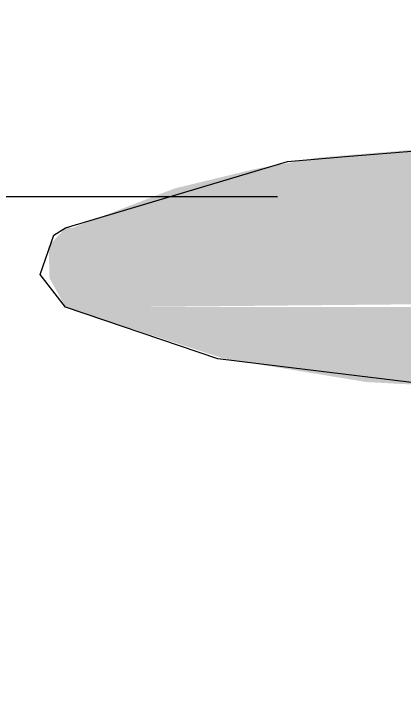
# Model space of a CAD drawing. Header units: metres. Extents: x 147 to 427, y -16 to 162.
# Drawn here: x 394.0139 to 394.071, y 2.0265 to 2.1268 of the extents above; entities that cross this region are included whole.
import ezdxf

# ---------------------------------------------------------------- set-up
doc = ezdxf.new("R2010")
doc.units = ezdxf.units.M
for name, color, linetype, lineweight in [('A-ANNO-DIMS', 7, 'Continuous', 5), ('A-ANNO-DIMS-50', 7, 'Continuous', 5), ('P-SANR-FIXT', 7, 'Continuous', 5)]:
    doc.layers.add(name, color=color, linetype=linetype, lineweight=lineweight)
doc.styles.add('Century Gothic_1', font='GOTHIC.TTF', dxfattribs={"height": 0.075})
doc.dimstyles.new('Setores_1_5', dxfattribs={"dimscale": 0.3048, "dimtxt": 0.07831262022881443, "dimasz": 0.5208333333333333, "dimexe": 0.3937007874015747, "dimexo": 0.2460629921259842, "dimgap": 0.2870734908136483, "dimtad": 1, "dimrnd": 0.01, "dimzin": 0, "dimdsep": 46, "dimtxsty": 'Century Gothic_1', "dimblk1": 'OBLIQUE', "dimblk2": 'OBLIQUE', "dimsah": 1, "dimcen": 0.09, "dimazin": 0, "dimtfac": 1, "dimtdec": 4, "dimtix": 1, "dimtmove": 0, "dimatfit": 3, "dimfxl": 1, "dimtvp": 1, "dimtolj": 1, "dimtzin": 0, "dimarcsym": 2})

# ---------------------------------------------------------------- blocks, each defined once
blk = doc.blocks.new('UT_Chuveiro ou ducha - UT_Elétrico-3241184-HH')
at = {"layer": 'P-SANR-FIXT', "true_color": 0x7f7f7f, "transparency": 33554598}
for points in [[(-159.1377997031617, 2.09541778409798), (-159.1015700584226, 2.09541778409798), (-159.1011134189785, 2.09814000689344), (-159.0984284447259, 2.107103097325459), (-159.108755288069, 2.106684755441453), (-159.1120099808312, 2.10484276823072), (-159.1103548964182, 2.106581676735407), (-159.113084153036, 2.106833549046914), (-159.1270434726227, 2.105690723382008), (-159.1363054297806, 2.104019127763533), (-159.1480823888212, 2.101180414657096), (-159.1630287741286, 2.09541778409798), (-159.1438289313778, 2.09541778409798)], [(-159.1565048319015, 2.083788410552937), (-159.101234286215, 2.084325381707187), (-159.1016068360688, 2.09541778409798), (-159.1640845792388, 2.09541778409798), (-159.166547491794, 2.0927382096305), (-159.166431103158, 2.0880239328175), (-159.1640845792388, 2.083788410552937), (-159.1588936358469, 2.083788410552937)]]:
    blk.add_hatch(color=8, dxfattribs=at).paths.add_polyline_path(points)
h = blk.add_hatch(color=8, dxfattribs=at)
h.paths.add_polyline_path([(-159.1047674816656, 2.072103097325459), (-159.1008781120548, 2.072558990636635), (-159.1014205611419, 2.083788410552937), (-159.1640845792388, 2.083788410552937), (-159.1409479346489, 2.076273946231788), (-159.12000877767, 2.072825805702618), (-159.1067710257191, 2.072103097325459)])
h.paths.add_polyline_path([(-159.0872223227383, 2.072103097325459), (-159.087409176107, 2.072564992261063), (-159.0874657953709, 2.072568392902189)])
at = {"layer": 'P-SANR-FIXT', "color": 251, "true_color": 0x525252}
for p, q in [((-159.1230678337149, 2.105834362421355), (-159.10802463011, 2.107103097325459)), ((-159.1094014038887, 2.072271008252721), (-159.1326213671477, 2.07510290817857))]:
    blk.add_line(p, q, dxfattribs=at)
at = {"layer": 'P-SANR-FIXT', "flags": 128}
for points in [[(-159.1640845792388, 2.09541778409798), (-159.1315257401108, 2.105121027593093), (-159.1230678337149, 2.105834362421355)], [(-159.1640845792388, 2.083788410552933), (-159.167812517603, 2.088593838694905), (-159.1657831029463, 2.094327174567374), (-159.1640845792388, 2.09541778409798)], [(-159.1326213671477, 2.07510290817857), (-159.1417487213903, 2.076216077631711), (-159.1640845792388, 2.083788410552933)]]:
    blk.add_lwpolyline(points, dxfattribs=at)
blk = doc.blocks.new('DIMBLOCK148-HH')
at = {"layer": 'A-ANNO-DIMS-50', "lineweight": 25}
for p, q in [((393.6475327593589, 2.1), (393.5681577593589, 2.179375)), ((393.6475327593589, 2.1), (393.7269077593589, 2.020625)), ((393.6475327593589, 0), (393.5681577593589, 0.07937500000000004)), ((393.6475327593589, 0), (393.7269077593589, -0.07937500000000004))]:
    blk.add_line(p, q, dxfattribs=at)
at = {"layer": 'A-ANNO-DIMS-50'}
for p, q in [((393.6475327593589, 2.1), (393.5275327593588, 2.1)), ((393.6475327593589, 0), (393.6475327593589, 2.1)), ((393.6475327593589, 2.1), (394.0525752773694, 2.1)), ((393.6475327593589, 0), (393.6102795578455, 0)), ((393.6475327593589, 0), (393.7675327593589, 0))]:
    blk.add_line(p, q, dxfattribs=at)
at = {"layer": 'A-ANNO-DIMS-50', "color": 0, "insert": (393.4639007824717, 0.8846733572947253), "char_height": 0.07499999999999998, "width": 0.3967839424926597, "attachment_point": 1, "rotation": 90, "line_spacing_factor": 0.9845015114479527, "style": 'Century Gothic_1'}
blk.add_mtext('2,10 m', dxfattribs=at)
blk = doc.blocks.new('_Oblique')
at = {"color": 0, "linetype": 'ByBlock', "lineweight": -2}
blk.add_line((-0.5, -0.5), (0.5, 0.5), dxfattribs=at)

msp = doc.modelspace()

# ---------------------------------------------------------------- block references
at = {"layer": 'P-SANR-FIXT', "color": 8, "true_color": 0x7c7c7c}
msp.add_blockref('UT_Chuveiro ou ducha - UT_Elétrico-3241184-HH', (553.1855999074785, 0), dxfattribs=at)

# ---------------------------------------------------------------- dimensions: what is measured, and where the dimension line sits
at = {"layer": 'A-ANNO-DIMS'}
dim = msp.add_linear_dim(base=(393.6475327593591, 2.100000000000001), p1=(393.5352795578455, 0), p2=(394.1275752773694, 2.1), angle=89.99999999999991, dimstyle='Setores_1_5', override={"dimpost": '<>', "dimfxl": 2.181929013365548}, dxfattribs=at)
dim.commit()
dim.dimension.update_dxf_attribs({"geometry": 'DIMBLOCK148-HH', "text_midpoint": (393.5206462872799, 1.049999999999889)})

doc.saveas('drawing.dxf')
